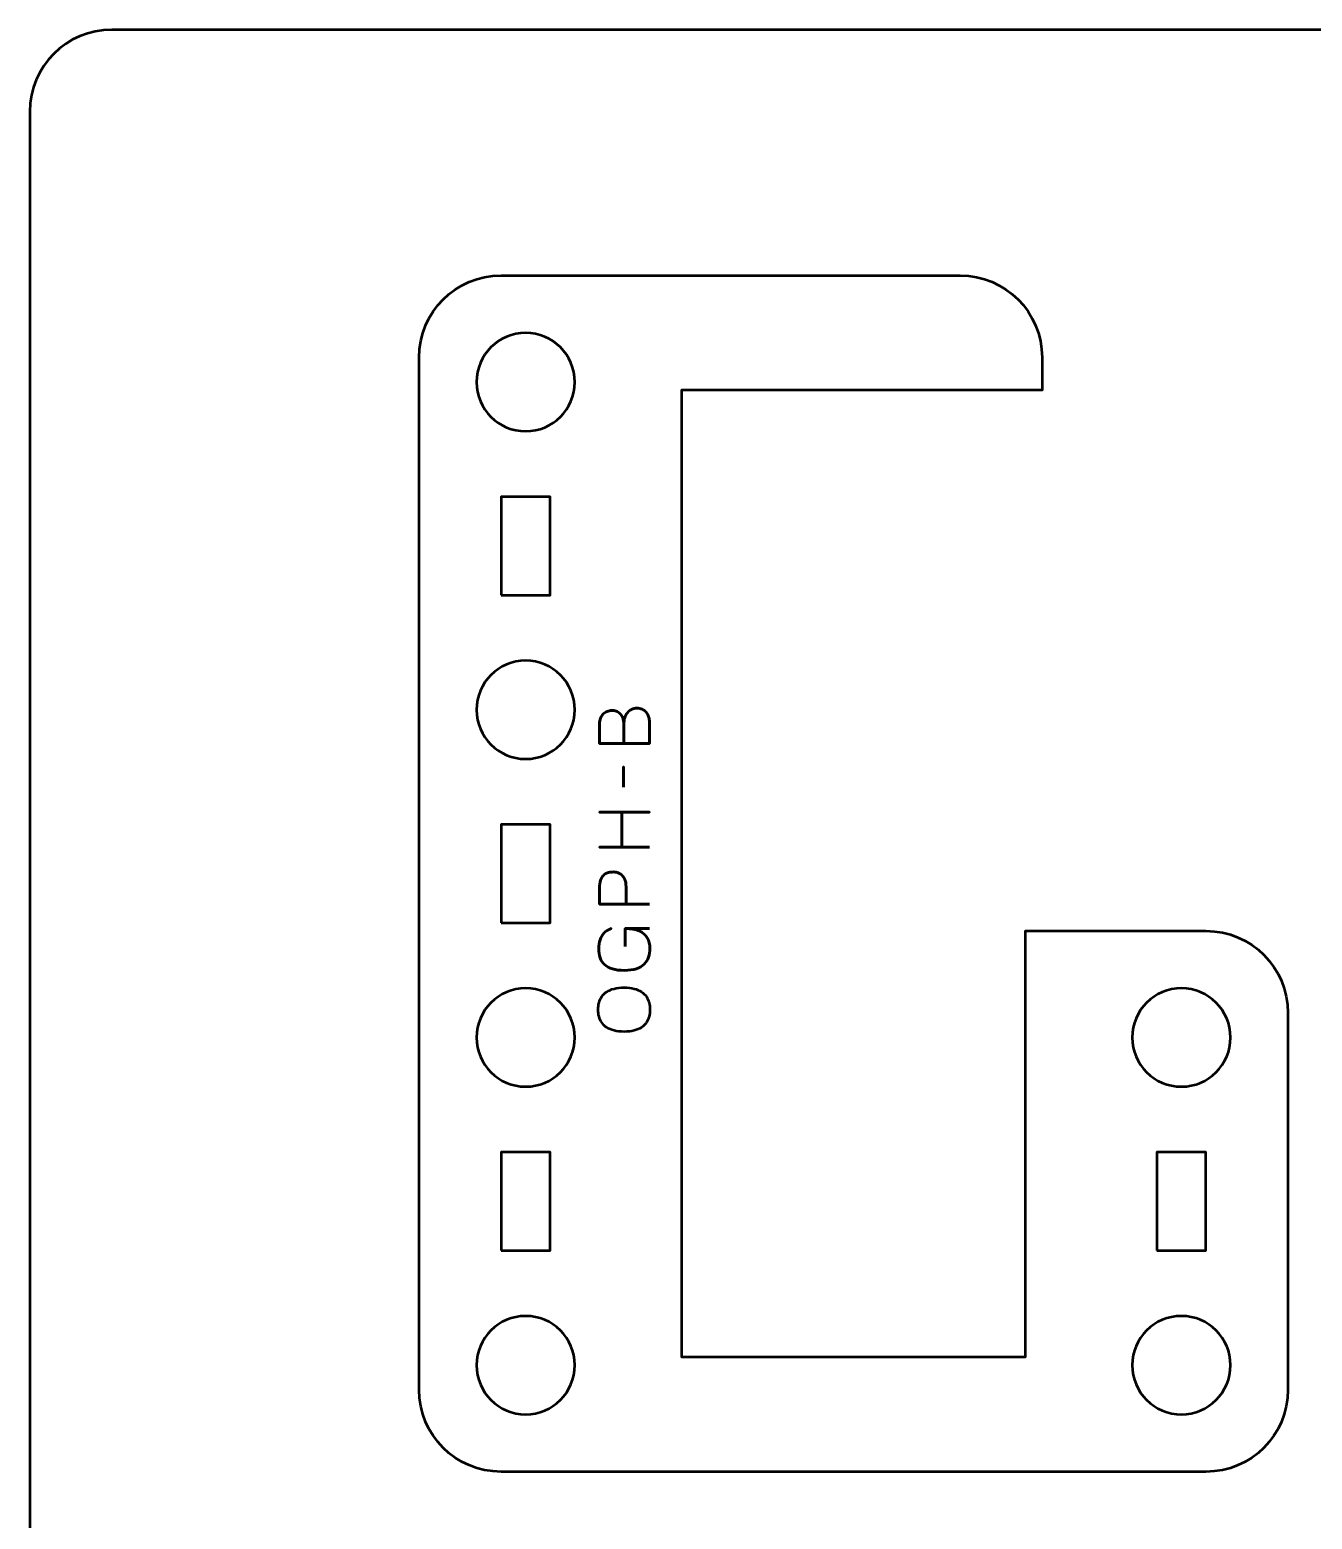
# Model space of a CAD drawing. Header units: centimetres. Extents: x -17.9 to -3.1, y -25.4 to -4.3.
# Drawn here: x -17.9 to -10.08, y -13.44 to -4.35 of the extents above; entities that cross this region are included whole.
import ezdxf

# ---------------------------------------------------------------- set-up
doc = ezdxf.new("R2010")
doc.units = ezdxf.units.CM
doc.header["$MEASUREMENT"] = 0
doc.layers.add('Layer 1', color=7, linetype='Continuous')

msp = doc.modelspace()

# ---------------------------------------------------------------- linework, layer by layer
at = {"layer": 'Layer 1', "color": 22, "lineweight": 53}
msp.add_open_spline([(-17.90003, -24.84992), (-17.90003, -24.84992), (-17.90003, -4.84996), (-17.90003, -4.84996), (-17.90003, -4.84996), (-17.90003, -4.57299), (-17.67694, -4.35), (-17.39994, -4.35), (-17.39994, -4.35), (-17.39994, -4.35), (-3.60007, -4.35), (-3.60007, -4.35), (-3.60007, -4.35), (-3.32293, -4.35), (-3.09997, -4.57299), (-3.09997, -4.84996), (-3.09997, -4.84996), (-3.09997, -4.84996), (-3.09997, -24.84992), (-3.09997, -24.84992), (-3.09997, -24.84992), (-3.09997, -25.12692), (-3.32293, -25.35001), (-3.60007, -25.35001), (-3.60007, -25.35001), (-3.60007, -25.35001), (-17.39994, -25.35001), (-17.39994, -25.35001), (-17.39994, -25.35001), (-17.67694, -25.35001), (-17.90003, -25.12692), (-17.90003, -24.84992)], degree=3, knots=[0, 0, 0, 0, 0.125, 0.125, 0.125, 0.125, 0.25, 0.25, 0.25, 0.25, 0.375, 0.375, 0.375, 0.375, 0.5, 0.5, 0.5, 0.5, 0.625, 0.625, 0.625, 0.625, 0.75, 0.75, 0.75, 0.75, 0.875, 0.875, 0.875, 0.875, 1, 1, 1, 1], dxfattribs=at)
at = {"layer": 'Layer 1', "color": 114, "lineweight": 53}
msp.add_open_spline([(-11.72499, -6.34995), (-11.72499, -6.07298), (-11.94794, -5.84999), (-12.22508, -5.84999), (-12.22508, -5.84999), (-12.22508, -5.84999), (-15.02495, -5.84999), (-15.02495, -5.84999), (-15.02495, -5.84999), (-15.30195, -5.84999), (-15.52504, -6.07298), (-15.52504, -6.34995), (-15.52504, -6.34995), (-15.52504, -6.34995), (-15.52504, -12.64992), (-15.52504, -12.64992), (-15.52504, -12.64992), (-15.52504, -12.92692), (-15.30195, -13.15001), (-15.02495, -13.15001), (-15.02495, -13.15001), (-15.02495, -13.15001), (-10.72509, -13.15001), (-10.72509, -13.15001), (-10.72509, -13.15001), (-10.44795, -13.15001), (-10.22499, -12.92692), (-10.22499, -12.64992), (-10.22499, -12.64992), (-10.22499, -12.64992), (-10.22499, -10.34995), (-10.22499, -10.34995), (-10.22499, -10.34995), (-10.22499, -10.07298), (-10.44795, -9.84999), (-10.72509, -9.84999), (-10.72509, -9.84999), (-10.72509, -9.84999), (-10.82502, -9.84998), (-10.82502, -9.84998), (-10.82502, -9.84998), (-10.82502, -9.84998), (-10.82502, -9.85), (-10.82502, -9.85), (-10.82502, -9.85), (-10.82502, -9.85), (-11.82502, -9.85), (-11.82502, -9.85), (-11.82502, -9.85), (-11.82502, -9.85), (-11.82502, -12.45), (-11.82502, -12.45), (-11.82502, -12.45), (-11.82502, -12.45), (-13.92502, -12.45), (-13.92502, -12.45), (-13.92502, -12.45), (-13.92502, -12.45), (-13.92502, -6.55), (-13.92502, -6.55), (-13.92502, -6.55), (-13.92502, -6.55), (-11.82502, -6.55), (-11.82502, -6.55), (-11.82502, -6.55), (-11.82502, -6.55), (-11.82502, -6.55), (-11.82502, -6.55), (-11.82502, -6.55), (-11.82502, -6.55), (-11.725, -6.55), (-11.725, -6.55), (-11.725, -6.55), (-11.725, -6.55), (-11.72499, -6.34995), (-11.72499, -6.34995)], degree=3, knots=[0, 0, 0, 0, 0.0526316, 0.0526316, 0.0526316, 0.0526316, 0.1052632, 0.1052632, 0.1052632, 0.1052632, 0.1578947, 0.1578947, 0.1578947, 0.1578947, 0.2105263, 0.2105263, 0.2105263, 0.2105263, 0.2631579, 0.2631579, 0.2631579, 0.2631579, 0.3157895, 0.3157895, 0.3157895, 0.3157895, 0.3684211, 0.3684211, 0.3684211, 0.3684211, 0.4210526, 0.4210526, 0.4210526, 0.4210526, 0.4736842, 0.4736842, 0.4736842, 0.4736842, 0.5263158, 0.5263158, 0.5263158, 0.5263158, 0.5789474, 0.5789474, 0.5789474, 0.5789474, 0.6315789, 0.6315789, 0.6315789, 0.6315789, 0.6842105, 0.6842105, 0.6842105, 0.6842105, 0.7368421, 0.7368421, 0.7368421, 0.7368421, 0.7894737, 0.7894737, 0.7894737, 0.7894737, 0.8421053, 0.8421053, 0.8421053, 0.8421053, 0.8947368, 0.8947368, 0.8947368, 0.8947368, 0.9473684, 0.9473684, 0.9473684, 0.9473684, 1, 1, 1, 1], dxfattribs=at)
at = {"layer": 'Layer 1', "lineweight": 53}
for points in [[(-14.87501, -6.20002), (-14.70924, -6.20002), (-14.57501, -6.33425), (-14.57501, -6.50002), (-14.57501, -6.50002), (-14.57501, -6.66569), (-14.70924, -6.80002), (-14.87501, -6.80002), (-14.87501, -6.80002), (-15.04068, -6.80002), (-15.17502, -6.66569), (-15.17502, -6.50002), (-15.17502, -6.50002), (-15.17502, -6.33425), (-15.04068, -6.20002), (-14.87501, -6.20002)], [(-15.02495, -7.79994), (-15.02495, -7.79994), (-15.02495, -7.19993), (-15.02495, -7.19993), (-15.02495, -7.19993), (-15.02495, -7.19993), (-14.72494, -7.19993), (-14.72494, -7.19993), (-14.72494, -7.19993), (-14.72494, -7.19993), (-14.72494, -7.79994), (-14.72494, -7.79994), (-14.72494, -7.79994), (-14.72494, -7.79994), (-15.02495, -7.79994), (-15.02495, -7.79994)], [(-14.87501, -8.19999), (-14.70924, -8.19999), (-14.57501, -8.33432), (-14.57501, -8.49999), (-14.57501, -8.49999), (-14.57501, -8.66562), (-14.70924, -8.79999), (-14.87501, -8.79999), (-14.87501, -8.79999), (-15.04068, -8.79999), (-15.17502, -8.66562), (-15.17502, -8.49999), (-15.17502, -8.49999), (-15.17502, -8.33432), (-15.04068, -8.19999), (-14.87501, -8.19999)], [(-15.02495, -9.8), (-15.02495, -9.8), (-15.02495, -9.20001), (-15.02495, -9.20001), (-15.02495, -9.20001), (-15.02495, -9.20001), (-14.72494, -9.20001), (-14.72494, -9.20001), (-14.72494, -9.20001), (-14.72494, -9.20001), (-14.72494, -9.8), (-14.72494, -9.8), (-14.72494, -9.8), (-14.72494, -9.8), (-15.02495, -9.8), (-15.02495, -9.8)], [(-14.87501, -10.19991), (-14.70924, -10.19991), (-14.57501, -10.33428), (-14.57501, -10.49991), (-14.57501, -10.49991), (-14.57501, -10.66568), (-14.70924, -10.79991), (-14.87501, -10.79991), (-14.87501, -10.79991), (-15.04068, -10.79991), (-15.17502, -10.66568), (-15.17502, -10.49991), (-15.17502, -10.49991), (-15.17502, -10.33428), (-15.04068, -10.19991), (-14.87501, -10.19991)], [(-10.87502, -10.19991), (-10.70935, -10.19991), (-10.57502, -10.33428), (-10.57502, -10.49991), (-10.57502, -10.49991), (-10.57502, -10.66568), (-10.70935, -10.79991), (-10.87502, -10.79991), (-10.87502, -10.79991), (-11.04065, -10.79991), (-11.17502, -10.66568), (-11.17502, -10.49991), (-11.17502, -10.49991), (-11.17502, -10.33428), (-11.04065, -10.19991), (-10.87502, -10.19991)], [(-15.02495, -11.79997), (-15.02495, -11.79997), (-15.02495, -11.19996), (-15.02495, -11.19996), (-15.02495, -11.19996), (-15.02495, -11.19996), (-14.72494, -11.19996), (-14.72494, -11.19996), (-14.72494, -11.19996), (-14.72494, -11.19996), (-14.72494, -11.79997), (-14.72494, -11.79997), (-14.72494, -11.79997), (-14.72494, -11.79997), (-15.02495, -11.79997), (-15.02495, -11.79997)], [(-11.02509, -11.79997), (-11.02509, -11.79997), (-11.02509, -11.19996), (-11.02509, -11.19996), (-11.02509, -11.19996), (-11.02509, -11.19996), (-10.72509, -11.19996), (-10.72509, -11.19996), (-10.72509, -11.19996), (-10.72509, -11.19996), (-10.72509, -11.79997), (-10.72509, -11.79997), (-10.72509, -11.79997), (-10.72509, -11.79997), (-11.02509, -11.79997), (-11.02509, -11.79997)], [(-14.87501, -12.19998), (-14.70924, -12.19998), (-14.57501, -12.33421), (-14.57501, -12.49999), (-14.57501, -12.49999), (-14.57501, -12.66565), (-14.70924, -12.79999), (-14.87501, -12.79999), (-14.87501, -12.79999), (-15.04068, -12.79999), (-15.17502, -12.66565), (-15.17502, -12.49999), (-15.17502, -12.49999), (-15.17502, -12.33421), (-15.04068, -12.19998), (-14.87501, -12.19998)], [(-10.87502, -12.19998), (-10.70935, -12.19998), (-10.57502, -12.33421), (-10.57502, -12.49999), (-10.57502, -12.49999), (-10.57502, -12.66565), (-10.70935, -12.79999), (-10.87502, -12.79999), (-10.87502, -12.79999), (-11.04065, -12.79999), (-11.17502, -12.66565), (-11.17502, -12.49999), (-11.17502, -12.49999), (-11.17502, -12.33421), (-11.04065, -12.19998), (-10.87502, -12.19998)]]:
    msp.add_open_spline(points, degree=3, knots=[0, 0, 0, 0, 0.25, 0.25, 0.25, 0.25, 0.5, 0.5, 0.5, 0.5, 0.75, 0.75, 0.75, 0.75, 1, 1, 1, 1], dxfattribs=at)
at = {"layer": 'Layer 1', "color": 30, "lineweight": 53}
for points, knots in [([(-14.27664, -8.70605), (-14.27664, -8.70605), (-14.27664, -8.58879), (-14.27664, -8.58879), (-14.27664, -8.58879), (-14.27671, -8.57355), (-14.27882, -8.56057), (-14.28299, -8.54963), (-14.28299, -8.54963), (-14.28708, -8.53876), (-14.29265, -8.52995), (-14.29964, -8.5231), (-14.29964, -8.5231), (-14.30662, -8.51626), (-14.31452, -8.51132), (-14.32327, -8.50821), (-14.32327, -8.50821), (-14.33195, -8.50518), (-14.34098, -8.50377), (-14.35029, -8.50412), (-14.35029, -8.50412), (-14.35961, -8.50455), (-14.36864, -8.50652), (-14.37746, -8.51005), (-14.37746, -8.51005), (-14.38628, -8.51351), (-14.39425, -8.51873), (-14.40138, -8.52557), (-14.40138, -8.52557), (-14.4085, -8.53241), (-14.41415, -8.54095), (-14.41831, -8.55132), (-14.41831, -8.55132), (-14.42254, -8.5617), (-14.42473, -8.5739), (-14.4248, -8.58794), (-14.4248, -8.58794), (-14.4248, -8.58794), (-14.4248, -8.70605), (-14.4248, -8.70605), (-14.4248, -8.70605), (-14.4248, -8.70605), (-14.11958, -8.70605), (-14.11958, -8.70605), (-14.11958, -8.70605), (-14.11958, -8.70605), (-14.11958, -8.57609), (-14.11958, -8.57609), (-14.11958, -8.57609), (-14.11958, -8.56395), (-14.12134, -8.55266), (-14.1248, -8.54222), (-14.1248, -8.54222), (-14.12833, -8.53178), (-14.13334, -8.52268), (-14.13997, -8.51478), (-14.13997, -8.51478), (-14.14667, -8.50694), (-14.15472, -8.50081), (-14.16424, -8.49643), (-14.16424, -8.49643), (-14.17377, -8.49206), (-14.18456, -8.4898), (-14.19663, -8.48973), (-14.19663, -8.48973), (-14.20876, -8.49001), (-14.2197, -8.49255), (-14.2295, -8.49742), (-14.2295, -8.49742), (-14.23931, -8.50229), (-14.24771, -8.50906), (-14.25469, -8.51781), (-14.25469, -8.51781), (-14.26175, -8.52656), (-14.26718, -8.537), (-14.27092, -8.549), (-14.27092, -8.549), (-14.27466, -8.56099), (-14.27656, -8.57425), (-14.27664, -8.58879), (-14.27664, -8.58879), (-14.27656, -8.57425), (-14.27466, -8.56099), (-14.27092, -8.549), (-14.27092, -8.549), (-14.26718, -8.537), (-14.26175, -8.52656), (-14.25469, -8.51781), (-14.25469, -8.51781), (-14.24771, -8.50906), (-14.23931, -8.50229), (-14.2295, -8.49742), (-14.2295, -8.49742), (-14.2197, -8.49255), (-14.20876, -8.49001), (-14.19663, -8.48973), (-14.19663, -8.48973), (-14.18456, -8.4898), (-14.17377, -8.49206), (-14.16424, -8.49643), (-14.16424, -8.49643), (-14.15472, -8.50081), (-14.14667, -8.50694), (-14.13997, -8.51478), (-14.13997, -8.51478), (-14.13334, -8.52268), (-14.12833, -8.53178), (-14.1248, -8.54222), (-14.1248, -8.54222), (-14.12134, -8.55266), (-14.11958, -8.56395), (-14.11958, -8.57609), (-14.11958, -8.57609), (-14.11958, -8.57609), (-14.11958, -8.70605), (-14.11958, -8.70605), (-14.11958, -8.70605), (-14.11958, -8.70605), (-14.4248, -8.70605), (-14.4248, -8.70605), (-14.4248, -8.70605), (-14.4248, -8.70605), (-14.4248, -8.58794), (-14.4248, -8.58794), (-14.4248, -8.58794), (-14.42473, -8.5739), (-14.42254, -8.5617), (-14.41831, -8.55132), (-14.41831, -8.55132), (-14.41415, -8.54095), (-14.4085, -8.53241), (-14.40138, -8.52557), (-14.40138, -8.52557), (-14.39425, -8.51873), (-14.38628, -8.51351), (-14.37746, -8.51005), (-14.37746, -8.51005), (-14.36864, -8.50652), (-14.35961, -8.50455), (-14.35029, -8.50412), (-14.35029, -8.50412), (-14.34098, -8.50377), (-14.33195, -8.50518), (-14.32327, -8.50821), (-14.32327, -8.50821), (-14.31452, -8.51132), (-14.30662, -8.51626), (-14.29964, -8.5231), (-14.29964, -8.5231), (-14.29265, -8.52995), (-14.28708, -8.53876), (-14.28299, -8.54963), (-14.28299, -8.54963), (-14.27882, -8.56057), (-14.27671, -8.57355), (-14.27664, -8.58879), (-14.27664, -8.58879), (-14.27664, -8.58879), (-14.27664, -8.70605), (-14.27664, -8.70605)], [0, 0, 0, 0, 0.025, 0.025, 0.025, 0.025, 0.05, 0.05, 0.05, 0.05, 0.075, 0.075, 0.075, 0.075, 0.1, 0.1, 0.1, 0.1, 0.125, 0.125, 0.125, 0.125, 0.15, 0.15, 0.15, 0.15, 0.175, 0.175, 0.175, 0.175, 0.2, 0.2, 0.2, 0.2, 0.225, 0.225, 0.225, 0.225, 0.25, 0.25, 0.25, 0.25, 0.275, 0.275, 0.275, 0.275, 0.3, 0.3, 0.3, 0.3, 0.325, 0.325, 0.325, 0.325, 0.35, 0.35, 0.35, 0.35, 0.375, 0.375, 0.375, 0.375, 0.4, 0.4, 0.4, 0.4, 0.425, 0.425, 0.425, 0.425, 0.45, 0.45, 0.45, 0.45, 0.475, 0.475, 0.475, 0.475, 0.5, 0.5, 0.5, 0.5, 0.525, 0.525, 0.525, 0.525, 0.55, 0.55, 0.55, 0.55, 0.575, 0.575, 0.575, 0.575, 0.6, 0.6, 0.6, 0.6, 0.625, 0.625, 0.625, 0.625, 0.65, 0.65, 0.65, 0.65, 0.675, 0.675, 0.675, 0.675, 0.7, 0.7, 0.7, 0.7, 0.725, 0.725, 0.725, 0.725, 0.75, 0.75, 0.75, 0.75, 0.775, 0.775, 0.775, 0.775, 0.8, 0.8, 0.8, 0.8, 0.825, 0.825, 0.825, 0.825, 0.85, 0.85, 0.85, 0.85, 0.875, 0.875, 0.875, 0.875, 0.9, 0.9, 0.9, 0.9, 0.925, 0.925, 0.925, 0.925, 0.95, 0.95, 0.95, 0.95, 0.975, 0.975, 0.975, 0.975, 1, 1, 1, 1]), ([(-14.27918, -8.9719), (-14.27918, -8.9719), (-14.27918, -8.84871), (-14.27918, -8.84871), (-14.27918, -8.84871), (-14.27918, -8.84871), (-14.27918, -8.9719), (-14.27918, -8.9719)], [0, 0, 0, 0, 0.5, 0.5, 0.5, 0.5, 1, 1, 1, 1]), ([(-14.11958, -9.33935), (-14.11958, -9.33935), (-14.28849, -9.33935), (-14.28849, -9.33935), (-14.28849, -9.33935), (-14.28849, -9.33935), (-14.28849, -9.12388), (-14.28849, -9.12388), (-14.28849, -9.12388), (-14.28849, -9.12388), (-14.11958, -9.12388), (-14.11958, -9.12388), (-14.11958, -9.12388), (-14.11958, -9.12388), (-14.42438, -9.12388), (-14.42438, -9.12388), (-14.42438, -9.12388), (-14.42438, -9.12388), (-14.28849, -9.12388), (-14.28849, -9.12388), (-14.28849, -9.12388), (-14.28849, -9.12388), (-14.28849, -9.33935), (-14.28849, -9.33935), (-14.28849, -9.33935), (-14.28849, -9.33935), (-14.42438, -9.33935), (-14.42438, -9.33935), (-14.42438, -9.33935), (-14.42438, -9.33935), (-14.11958, -9.33935), (-14.11958, -9.33935)], [0, 0, 0, 0, 0.125, 0.125, 0.125, 0.125, 0.25, 0.25, 0.25, 0.25, 0.375, 0.375, 0.375, 0.375, 0.5, 0.5, 0.5, 0.5, 0.625, 0.625, 0.625, 0.625, 0.75, 0.75, 0.75, 0.75, 0.875, 0.875, 0.875, 0.875, 1, 1, 1, 1]), ([(-14.11958, -9.68563), (-14.11958, -9.68563), (-14.4248, -9.68563), (-14.4248, -9.68563), (-14.4248, -9.68563), (-14.4248, -9.68563), (-14.4248, -9.58826), (-14.4248, -9.58826), (-14.4248, -9.58826), (-14.42473, -9.56879), (-14.42254, -9.55278), (-14.41831, -9.54015), (-14.41831, -9.54015), (-14.41415, -9.52759), (-14.40836, -9.51771), (-14.40102, -9.51058), (-14.40102, -9.51058), (-14.39376, -9.50346), (-14.38543, -9.49838), (-14.37605, -9.49527), (-14.37605, -9.49527), (-14.36666, -9.49224), (-14.35686, -9.49048), (-14.34648, -9.49005), (-14.34648, -9.49005), (-14.33611, -9.48956), (-14.32595, -9.49076), (-14.31608, -9.49358), (-14.31608, -9.49358), (-14.3062, -9.49647), (-14.29724, -9.50134), (-14.28919, -9.50833), (-14.28919, -9.50833), (-14.28115, -9.51524), (-14.27473, -9.52462), (-14.27, -9.53641), (-14.27, -9.53641), (-14.26521, -9.54819), (-14.26281, -9.56279), (-14.26267, -9.58022), (-14.26267, -9.58022), (-14.26267, -9.58022), (-14.26267, -9.68563), (-14.26267, -9.68563), (-14.26267, -9.68563), (-14.26267, -9.68563), (-14.26267, -9.58022), (-14.26267, -9.58022), (-14.26267, -9.58022), (-14.26281, -9.56315), (-14.26521, -9.54868), (-14.27, -9.53697), (-14.27, -9.53697), (-14.27473, -9.52519), (-14.28115, -9.5158), (-14.28919, -9.50875), (-14.28919, -9.50875), (-14.29724, -9.50176), (-14.3062, -9.49675), (-14.31608, -9.49379), (-14.31608, -9.49379), (-14.32595, -9.49083), (-14.33611, -9.48956), (-14.34648, -9.49005), (-14.34648, -9.49005), (-14.35686, -9.49048), (-14.36666, -9.49224), (-14.37605, -9.49541), (-14.37605, -9.49541), (-14.38543, -9.49852), (-14.39376, -9.50374), (-14.40102, -9.51087), (-14.40102, -9.51087), (-14.40836, -9.51806), (-14.41415, -9.52794), (-14.41831, -9.5405), (-14.41831, -9.5405), (-14.42254, -9.55313), (-14.42473, -9.569), (-14.4248, -9.58826), (-14.4248, -9.58826), (-14.4248, -9.58826), (-14.4248, -9.68563), (-14.4248, -9.68563), (-14.4248, -9.68563), (-14.4248, -9.68563), (-14.11958, -9.68563), (-14.11958, -9.68563)], [0, 0, 0, 0, 0.0454545, 0.0454545, 0.0454545, 0.0454545, 0.0909091, 0.0909091, 0.0909091, 0.0909091, 0.1363636, 0.1363636, 0.1363636, 0.1363636, 0.1818182, 0.1818182, 0.1818182, 0.1818182, 0.2272727, 0.2272727, 0.2272727, 0.2272727, 0.2727273, 0.2727273, 0.2727273, 0.2727273, 0.3181818, 0.3181818, 0.3181818, 0.3181818, 0.3636364, 0.3636364, 0.3636364, 0.3636364, 0.4090909, 0.4090909, 0.4090909, 0.4090909, 0.4545455, 0.4545455, 0.4545455, 0.4545455, 0.5, 0.5, 0.5, 0.5, 0.5454545, 0.5454545, 0.5454545, 0.5454545, 0.5909091, 0.5909091, 0.5909091, 0.5909091, 0.6363636, 0.6363636, 0.6363636, 0.6363636, 0.6818182, 0.6818182, 0.6818182, 0.6818182, 0.7272727, 0.7272727, 0.7272727, 0.7272727, 0.7727273, 0.7727273, 0.7727273, 0.7727273, 0.8181818, 0.8181818, 0.8181818, 0.8181818, 0.8636364, 0.8636364, 0.8636364, 0.8636364, 0.9090909, 0.9090909, 0.9090909, 0.9090909, 0.9545455, 0.9545455, 0.9545455, 0.9545455, 1, 1, 1, 1]), ([(-14.26775, -9.94386), (-14.26775, -9.94386), (-14.26775, -9.83507), (-14.26775, -9.83507), (-14.26775, -9.83507), (-14.2331, -9.83521), (-14.20467, -9.84015), (-14.18252, -9.85003), (-14.18252, -9.85003), (-14.16029, -9.8599), (-14.14392, -9.87387), (-14.13327, -9.89208), (-14.13327, -9.89208), (-14.12268, -9.91028), (-14.11739, -9.93187), (-14.11746, -9.95699), (-14.11746, -9.95699), (-14.11739, -9.97583), (-14.12, -9.99332), (-14.12544, -10.00948), (-14.12544, -10.00948), (-14.1308, -10.02564), (-14.13955, -10.03982), (-14.15161, -10.05196), (-14.15161, -10.05196), (-14.16368, -10.06409), (-14.17962, -10.07362), (-14.19945, -10.08039), (-14.19945, -10.08039), (-14.21927, -10.08716), (-14.24362, -10.09062), (-14.2724, -10.09076), (-14.2724, -10.09076), (-14.30133, -10.09069), (-14.32574, -10.08766), (-14.34571, -10.08166), (-14.34571, -10.08166), (-14.36575, -10.07559), (-14.38183, -10.06684), (-14.39397, -10.05527), (-14.39397, -10.05527), (-14.40617, -10.04377), (-14.41499, -10.02973), (-14.4205, -10.01322), (-14.4205, -10.01322), (-14.426, -9.99671), (-14.42868, -9.97801), (-14.42861, -9.95699), (-14.42861, -9.95699), (-14.42868, -9.93702), (-14.42621, -9.9191), (-14.4212, -9.90315), (-14.4212, -9.90315), (-14.41619, -9.88721), (-14.40815, -9.87352), (-14.39707, -9.86209), (-14.39707, -9.86209), (-14.386, -9.85059), (-14.37139, -9.84163), (-14.35326, -9.83507), (-14.35326, -9.83507), (-14.37139, -9.84163), (-14.386, -9.85059), (-14.39707, -9.86209), (-14.39707, -9.86209), (-14.40815, -9.87352), (-14.41619, -9.88721), (-14.4212, -9.90315), (-14.4212, -9.90315), (-14.42621, -9.9191), (-14.42868, -9.93702), (-14.42861, -9.95699), (-14.42861, -9.95699), (-14.42868, -9.97801), (-14.426, -9.99671), (-14.4205, -10.01322), (-14.4205, -10.01322), (-14.41499, -10.02973), (-14.40617, -10.04377), (-14.39397, -10.05527), (-14.39397, -10.05527), (-14.38183, -10.06684), (-14.36575, -10.07559), (-14.34571, -10.08166), (-14.34571, -10.08166), (-14.32574, -10.08766), (-14.30133, -10.09069), (-14.2724, -10.09076), (-14.2724, -10.09076), (-14.24362, -10.09062), (-14.21927, -10.08716), (-14.19945, -10.08039), (-14.19945, -10.08039), (-14.17962, -10.07362), (-14.16368, -10.06409), (-14.15161, -10.05196), (-14.15161, -10.05196), (-14.13955, -10.03982), (-14.1308, -10.02564), (-14.12544, -10.00948), (-14.12544, -10.00948), (-14.12, -9.99332), (-14.11739, -9.97583), (-14.11746, -9.95699), (-14.11746, -9.95699), (-14.11739, -9.93187), (-14.12268, -9.91028), (-14.13327, -9.89208), (-14.13327, -9.89208), (-14.14392, -9.87387), (-14.16029, -9.8599), (-14.18252, -9.85003), (-14.18252, -9.85003), (-14.20467, -9.84015), (-14.2331, -9.83521), (-14.26775, -9.83507), (-14.26775, -9.83507), (-14.26775, -9.83507), (-14.26775, -9.94386), (-14.26775, -9.94386)], [0, 0, 0, 0, 0.0333333, 0.0333333, 0.0333333, 0.0333333, 0.0666667, 0.0666667, 0.0666667, 0.0666667, 0.1, 0.1, 0.1, 0.1, 0.1333333, 0.1333333, 0.1333333, 0.1333333, 0.1666667, 0.1666667, 0.1666667, 0.1666667, 0.2, 0.2, 0.2, 0.2, 0.2333333, 0.2333333, 0.2333333, 0.2333333, 0.2666667, 0.2666667, 0.2666667, 0.2666667, 0.3, 0.3, 0.3, 0.3, 0.3333333, 0.3333333, 0.3333333, 0.3333333, 0.3666667, 0.3666667, 0.3666667, 0.3666667, 0.4, 0.4, 0.4, 0.4, 0.4333333, 0.4333333, 0.4333333, 0.4333333, 0.4666667, 0.4666667, 0.4666667, 0.4666667, 0.5, 0.5, 0.5, 0.5, 0.5333333, 0.5333333, 0.5333333, 0.5333333, 0.5666667, 0.5666667, 0.5666667, 0.5666667, 0.6, 0.6, 0.6, 0.6, 0.6333333, 0.6333333, 0.6333333, 0.6333333, 0.6666667, 0.6666667, 0.6666667, 0.6666667, 0.7, 0.7, 0.7, 0.7, 0.7333333, 0.7333333, 0.7333333, 0.7333333, 0.7666667, 0.7666667, 0.7666667, 0.7666667, 0.8, 0.8, 0.8, 0.8, 0.8333333, 0.8333333, 0.8333333, 0.8333333, 0.8666667, 0.8666667, 0.8666667, 0.8666667, 0.9, 0.9, 0.9, 0.9, 0.9333333, 0.9333333, 0.9333333, 0.9333333, 0.9666667, 0.9666667, 0.9666667, 0.9666667, 1, 1, 1, 1]), ([(-14.11958, -9.83507), (-14.11958, -9.83507), (-14.26775, -9.83507), (-14.26775, -9.83507), (-14.26775, -9.83507), (-14.26775, -9.83507), (-14.11958, -9.83507), (-14.11958, -9.83507)], [0, 0, 0, 0, 0.5, 0.5, 0.5, 0.5, 1, 1, 1, 1]), ([(-14.11704, -10.32994), (-14.11697, -10.31505), (-14.11873, -10.30094), (-14.12219, -10.28747), (-14.12219, -10.28747), (-14.12572, -10.27406), (-14.13122, -10.26179), (-14.13884, -10.25057), (-14.13884, -10.25057), (-14.14639, -10.23935), (-14.15634, -10.22961), (-14.16862, -10.22136), (-14.16862, -10.22136), (-14.18089, -10.2131), (-14.19578, -10.20675), (-14.21328, -10.20224), (-14.21328, -10.20224), (-14.23077, -10.19765), (-14.25117, -10.19539), (-14.27452, -10.19532), (-14.27452, -10.19532), (-14.29787, -10.19539), (-14.31826, -10.19765), (-14.33583, -10.20224), (-14.33583, -10.20224), (-14.3534, -10.20675), (-14.36836, -10.2131), (-14.3807, -10.22136), (-14.3807, -10.22136), (-14.39305, -10.22961), (-14.40307, -10.23935), (-14.41076, -10.25057), (-14.41076, -10.25057), (-14.41845, -10.26179), (-14.42402, -10.27406), (-14.42762, -10.28747), (-14.42762, -10.28747), (-14.43115, -10.30094), (-14.43291, -10.31505), (-14.43284, -10.32994), (-14.43284, -10.32994), (-14.43291, -10.34483), (-14.43115, -10.35894), (-14.42762, -10.37242), (-14.42762, -10.37242), (-14.42402, -10.38582), (-14.41845, -10.3981), (-14.41076, -10.40932), (-14.41076, -10.40932), (-14.40307, -10.42053), (-14.39305, -10.43027), (-14.3807, -10.43853), (-14.3807, -10.43853), (-14.36836, -10.44678), (-14.3534, -10.45313), (-14.33583, -10.45765), (-14.33583, -10.45765), (-14.31826, -10.46223), (-14.29787, -10.46449), (-14.27452, -10.46456), (-14.27452, -10.46456), (-14.25117, -10.46449), (-14.23077, -10.46223), (-14.21328, -10.45765), (-14.21328, -10.45765), (-14.19578, -10.45313), (-14.18089, -10.44678), (-14.16862, -10.43853), (-14.16862, -10.43853), (-14.15634, -10.43027), (-14.14639, -10.42053), (-14.13884, -10.40932), (-14.13884, -10.40932), (-14.13122, -10.3981), (-14.12572, -10.38582), (-14.12219, -10.37242), (-14.12219, -10.37242), (-14.11873, -10.35894), (-14.11697, -10.34483), (-14.11704, -10.32994)], [0, 0, 0, 0, 0.05, 0.05, 0.05, 0.05, 0.1, 0.1, 0.1, 0.1, 0.15, 0.15, 0.15, 0.15, 0.2, 0.2, 0.2, 0.2, 0.25, 0.25, 0.25, 0.25, 0.3, 0.3, 0.3, 0.3, 0.35, 0.35, 0.35, 0.35, 0.4, 0.4, 0.4, 0.4, 0.45, 0.45, 0.45, 0.45, 0.5, 0.5, 0.5, 0.5, 0.55, 0.55, 0.55, 0.55, 0.6, 0.6, 0.6, 0.6, 0.65, 0.65, 0.65, 0.65, 0.7, 0.7, 0.7, 0.7, 0.75, 0.75, 0.75, 0.75, 0.8, 0.8, 0.8, 0.8, 0.85, 0.85, 0.85, 0.85, 0.9, 0.9, 0.9, 0.9, 0.95, 0.95, 0.95, 0.95, 1, 1, 1, 1]), ([(-14.11704, -10.32994), (-14.11697, -10.31505), (-14.11873, -10.30094), (-14.12219, -10.28747), (-14.12219, -10.28747), (-14.12572, -10.27406), (-14.13122, -10.26179), (-14.13884, -10.25057), (-14.13884, -10.25057), (-14.14639, -10.23935), (-14.15634, -10.22961), (-14.16862, -10.22136), (-14.16862, -10.22136), (-14.18089, -10.2131), (-14.19578, -10.20675), (-14.21328, -10.20224), (-14.21328, -10.20224), (-14.23077, -10.19765), (-14.25117, -10.19539), (-14.27452, -10.19532), (-14.27452, -10.19532), (-14.29787, -10.19539), (-14.31826, -10.19765), (-14.33583, -10.20224), (-14.33583, -10.20224), (-14.3534, -10.20675), (-14.36836, -10.2131), (-14.3807, -10.22136), (-14.3807, -10.22136), (-14.39305, -10.22961), (-14.40307, -10.23935), (-14.41076, -10.25057), (-14.41076, -10.25057), (-14.41845, -10.26179), (-14.42402, -10.27406), (-14.42762, -10.28747), (-14.42762, -10.28747), (-14.43115, -10.30094), (-14.43291, -10.31505), (-14.43284, -10.32994), (-14.43284, -10.32994), (-14.43291, -10.34483), (-14.43115, -10.35894), (-14.42762, -10.37242), (-14.42762, -10.37242), (-14.42402, -10.38582), (-14.41845, -10.3981), (-14.41076, -10.40932), (-14.41076, -10.40932), (-14.40307, -10.42053), (-14.39305, -10.43027), (-14.3807, -10.43853), (-14.3807, -10.43853), (-14.36836, -10.44678), (-14.3534, -10.45313), (-14.33583, -10.45765), (-14.33583, -10.45765), (-14.31826, -10.46223), (-14.29787, -10.46449), (-14.27452, -10.46456), (-14.27452, -10.46456), (-14.25117, -10.46449), (-14.23077, -10.46223), (-14.21328, -10.45765), (-14.21328, -10.45765), (-14.19578, -10.45313), (-14.18089, -10.44678), (-14.16862, -10.43853), (-14.16862, -10.43853), (-14.15634, -10.43027), (-14.14639, -10.42053), (-14.13884, -10.40932), (-14.13884, -10.40932), (-14.13122, -10.3981), (-14.12572, -10.38582), (-14.12219, -10.37242), (-14.12219, -10.37242), (-14.11873, -10.35894), (-14.11697, -10.34483), (-14.11704, -10.32994)], [0, 0, 0, 0, 0.05, 0.05, 0.05, 0.05, 0.1, 0.1, 0.1, 0.1, 0.15, 0.15, 0.15, 0.15, 0.2, 0.2, 0.2, 0.2, 0.25, 0.25, 0.25, 0.25, 0.3, 0.3, 0.3, 0.3, 0.35, 0.35, 0.35, 0.35, 0.4, 0.4, 0.4, 0.4, 0.45, 0.45, 0.45, 0.45, 0.5, 0.5, 0.5, 0.5, 0.55, 0.55, 0.55, 0.55, 0.6, 0.6, 0.6, 0.6, 0.65, 0.65, 0.65, 0.65, 0.7, 0.7, 0.7, 0.7, 0.75, 0.75, 0.75, 0.75, 0.8, 0.8, 0.8, 0.8, 0.85, 0.85, 0.85, 0.85, 0.9, 0.9, 0.9, 0.9, 0.95, 0.95, 0.95, 0.95, 1, 1, 1, 1])]:
    msp.add_open_spline(points, degree=3, knots=knots, dxfattribs=at)

doc.saveas('drawing.dxf')
